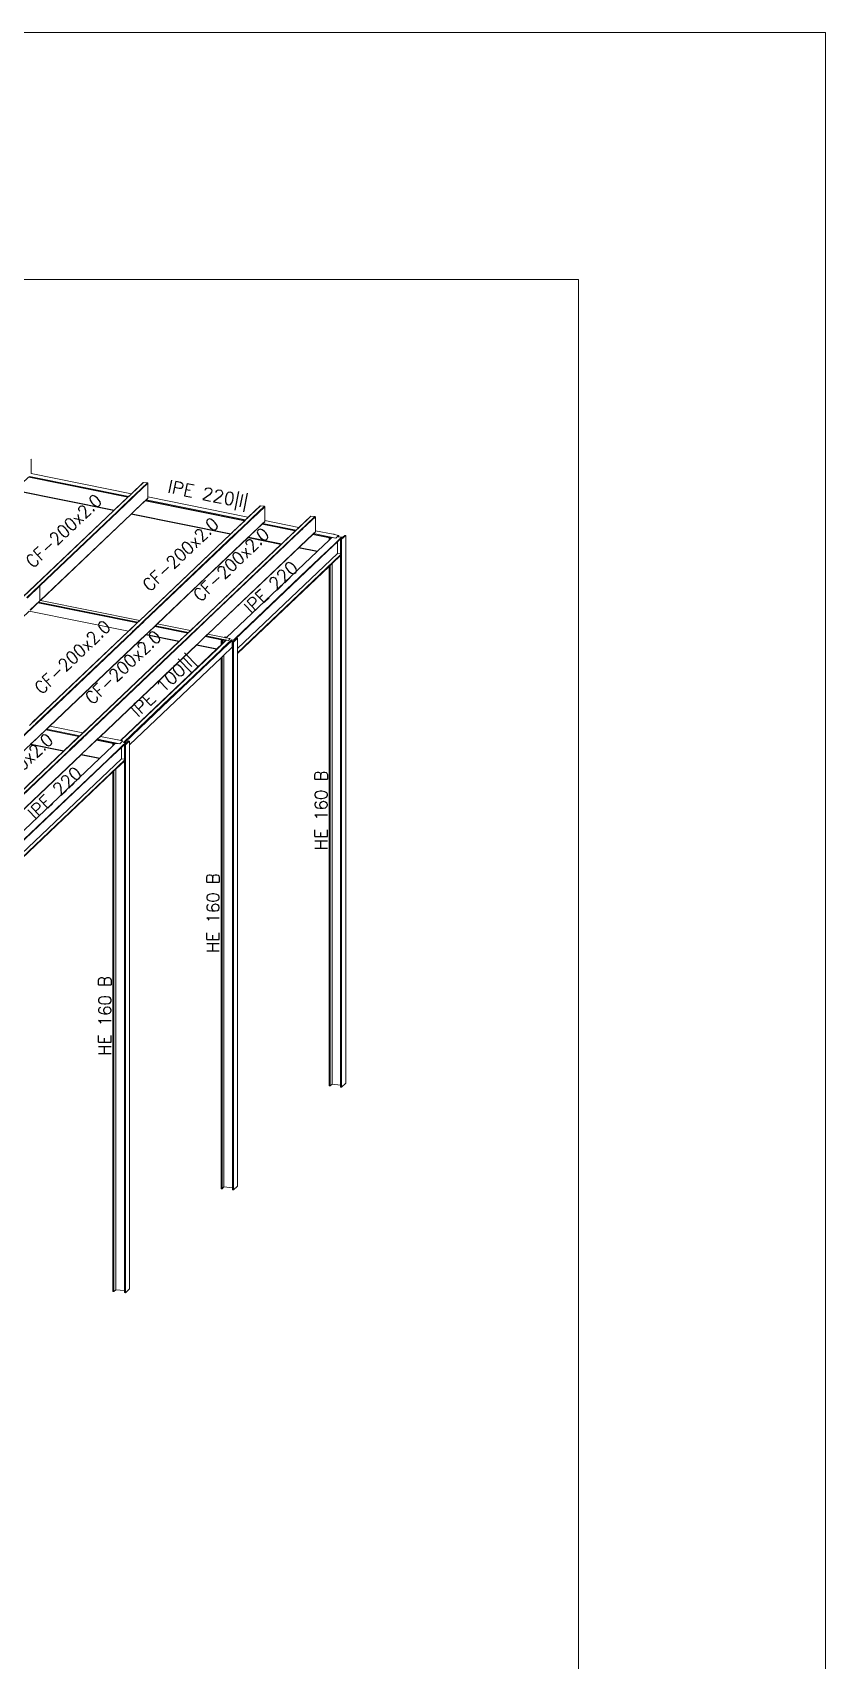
# Model space of a CAD drawing. Header units: millimetres. Extents: x 0 to 42, y 0 to 29.7.
# Drawn here: x 32.36 to 42, y 9.92 to 29.7 of the extents above; entities that cross this region are included whole.
import ezdxf
from ezdxf.enums import TextEntityAlignment as Align

# ---------------------------------------------------------------- set-up
doc = ezdxf.new("R2010")
doc.units = ezdxf.units.MM
for name, color, linetype, lineweight in [('BARRAS_DE_ACERO', 7, 'Continuous', 9), ('RECUAD_LIMITES', 2, 'Continuous', 0), ('RECUAD_MARCO', 1, 'Continuous', 20), ('REFERENCIA_DE_LAS_BARRAS', 2, 'Continuous', 9)]:
    doc.layers.add(name, color=color, linetype=linetype, lineweight=lineweight)
doc.styles.add('CYPETXT', font='romans__.ttf', dxfattribs={"height": 0.2})

msp = doc.modelspace()

# ---------------------------------------------------------------- linework, layer by layer
at = {"layer": 'BARRAS_DE_ACERO'}
for p, q in [((33.52204, 24.05378), (32.31771, 24.29635)), ((33.42256, 23.90421), (33.76336, 24.22833)), ((33.71158, 24.23353), (33.56719, 24.09621)), ((33.71322, 24.23369), (33.56841, 24.09596)), ((33.60474, 24.07273), (33.76568, 24.22578)), ((33.76173, 24.22882), (33.61266, 24.08705)), ((33.7102, 24.23274), (33.71158, 24.23353)), ((33.71158, 24.23353), (33.71322, 24.23369)), ((33.76475, 24.22726), (33.76568, 24.22578)), ((33.76601, 24.22411), (33.76601, 24.05615)), ((32.14356, 24.13349), (33.35028, 23.89043)), ((33.35073, 23.89034), (33.56719, 24.09621)), ((33.52204, 24.05378), (33.37583, 23.91472)), ((33.56795, 24.04453), (33.42083, 23.9046)), ((33.57268, 24.04458), (33.42785, 23.90686)), ((33.44372, 23.91959), (33.57386, 24.04335)), ((33.52204, 24.05378), (33.52513, 24.05672)), ((33.52371, 24.05344), (33.56841, 24.09596)), ((33.61266, 24.08705), (33.56795, 24.04453)), ((33.58253, 24.05395), (33.57268, 24.04458)), ((33.60474, 24.07273), (33.57386, 24.04335)), ((33.57867, 24.04593), (33.57558, 24.043)), ((33.57867, 24.04593), (33.62027, 24.08551)), ((33.60453, 23.88719), (33.73467, 24.01095)), ((33.6111, 23.89512), (33.76601, 24.04246)), ((33.61135, 23.89407), (33.76568, 24.04085)), ((33.73776, 24.01389), (33.73467, 24.01095)), ((34.94139, 23.7679), (33.73467, 24.01095)), ((34.95211, 23.77808), (33.74538, 24.02114)), ((33.76568, 24.04085), (33.76475, 24.03956)), ((33.76601, 24.04246), (33.76568, 24.04085)), ((33.76601, 24.05615), (34.98017, 23.81159)), ((33.76601, 24.05092), (33.76601, 24.05615)), ((33.76601, 24.05092), (33.76601, 24.04246)), ((34.95328, 23.77727), (35.13258, 23.9478)), ((35.13095, 23.94764), (34.98202, 23.80599)), ((35.12956, 23.94686), (34.98609, 23.8104)), ((35.18504, 23.9399), (35.03791, 23.79998)), ((35.03964, 23.79963), (35.18537, 23.93823)), ((35.12956, 23.94686), (35.13095, 23.94764)), ((35.13095, 23.94764), (35.13258, 23.9478)), ((35.18411, 23.94138), (35.18273, 23.94244)), ((35.18504, 23.9399), (35.18537, 23.93823)), ((32.39687, 22.98369), (33.35028, 23.89043)), ((32.39826, 22.98448), (33.35073, 23.89034)), ((32.4484, 22.97977), (33.3962, 23.88118)), ((32.45004, 22.97928), (33.39797, 23.88082)), ((32.45268, 22.97506), (33.40382, 23.87964)), ((32.45336, 22.79276), (33.56255, 23.84766)), ((33.56143, 23.84789), (32.45884, 22.79927)), ((33.5629, 23.84759), (32.46033, 22.79897)), ((33.35481, 23.89474), (33.35028, 23.89043)), ((33.35481, 23.89474), (33.37583, 23.91472)), ((33.41991, 23.90373), (33.3962, 23.88118)), ((33.39797, 23.88082), (33.4025, 23.88513)), ((33.40004, 23.8804), (33.4141, 23.89377)), ((33.44372, 23.91959), (33.40209, 23.87999)), ((33.4025, 23.88513), (33.42168, 23.90337)), ((33.4141, 23.89377), (33.42288, 23.90212)), ((33.42083, 23.9046), (33.41991, 23.90373)), ((33.42169, 23.90338), (33.42168, 23.90337)), ((33.42169, 23.90338), (33.42256, 23.90421)), ((33.42288, 23.90212), (33.42375, 23.90296)), ((33.42375, 23.90296), (33.42785, 23.90686)), ((33.56143, 23.84789), (33.56597, 23.8522)), ((33.56255, 23.84766), (33.56708, 23.85197)), ((33.56743, 23.8519), (33.5629, 23.84759)), ((33.56907, 23.85515), (33.56597, 23.8522)), ((33.56709, 23.85197), (33.56708, 23.85197)), ((33.56743, 23.8519), (33.57053, 23.85485)), ((33.56907, 23.85515), (33.58515, 23.87045)), ((33.60453, 23.88719), (33.57053, 23.85485)), ((33.60307, 23.88749), (33.58515, 23.87045)), ((33.60419, 23.88726), (33.58627, 23.87022)), ((33.6111, 23.89512), (33.60307, 23.88749)), ((33.60419, 23.88726), (33.61135, 23.89407)), ((34.93663, 23.76282), (34.7938, 23.62699)), ((34.84111, 23.6196), (34.98734, 23.75865)), ((34.84364, 23.61324), (34.99494, 23.75712)), ((34.84529, 23.62151), (34.99208, 23.76111)), ((34.99426, 23.76082), (34.84725, 23.621)), ((34.99632, 23.76042), (34.84919, 23.62048)), ((34.93798, 23.76271), (34.90616, 23.73245)), ((34.93663, 23.76282), (34.94187, 23.7678)), ((34.93798, 23.76271), (34.94308, 23.76756)), ((34.94449, 23.77084), (34.94139, 23.7679)), ((34.94187, 23.7678), (34.95242, 23.77784)), ((34.94308, 23.76756), (34.95328, 23.77727)), ((34.97847, 23.80315), (34.95212, 23.77809)), ((34.95242, 23.77784), (34.95258, 23.778)), ((34.95258, 23.778), (34.95259, 23.778)), ((34.95259, 23.778), (34.95307, 23.77846)), ((34.95307, 23.77846), (34.96814, 23.79279)), ((34.97895, 23.80307), (34.96814, 23.79279)), ((34.97848, 23.80315), (34.97847, 23.80315)), ((34.97848, 23.80315), (34.98609, 23.8104)), ((34.98202, 23.80599), (34.97895, 23.80307)), ((34.98017, 23.81159), (34.98609, 23.8104)), ((34.98734, 23.75865), (34.99043, 23.76159)), ((34.99043, 23.76159), (34.99065, 23.7618)), ((34.99065, 23.7618), (34.99115, 23.76228)), ((35.02441, 23.79391), (34.99115, 23.76228)), ((34.99212, 23.76115), (34.99208, 23.76111)), ((34.99212, 23.76115), (34.99221, 23.76123)), ((34.99222, 23.76124), (34.99221, 23.76123)), ((34.99983, 23.76848), (34.99222, 23.76124)), ((34.99427, 23.76083), (34.99426, 23.76082)), ((34.99494, 23.75712), (34.99804, 23.76007)), ((35.00393, 23.76766), (34.99632, 23.76042)), ((34.99983, 23.76848), (35.0262, 23.79355)), ((35.00393, 23.76766), (35.02931, 23.79179)), ((35.02749, 23.79684), (35.02441, 23.79391)), ((35.02928, 23.79648), (35.0262, 23.79355)), ((35.02749, 23.79684), (35.03203, 23.80116)), ((35.02825, 23.79314), (35.03133, 23.79607)), ((35.03382, 23.8008), (35.02928, 23.79648)), ((35.02931, 23.79179), (35.03029, 23.79273)), ((35.03337, 23.79566), (35.03029, 23.79273)), ((35.03587, 23.80039), (35.03133, 23.79607)), ((35.0351, 23.79531), (35.03202, 23.79238)), ((35.03791, 23.79998), (35.03337, 23.79566)), ((35.0351, 23.79531), (35.03964, 23.79963)), ((35.18537, 23.75657), (35.15616, 23.72879)), ((35.1568, 23.72811), (35.18504, 23.75497)), ((35.18411, 23.75367), (35.16475, 23.73526)), ((35.18411, 23.75367), (35.18504, 23.75497)), ((35.18537, 23.75657), (35.18504, 23.75497)), ((35.18537, 23.77028), (35.18537, 23.76504)), ((35.18537, 23.76504), (35.18537, 23.76149)), ((35.18537, 23.76149), (35.18537, 23.75657)), ((35.56785, 23.65391), (35.74636, 23.82369)), ((35.748, 23.82385), (35.59557, 23.67888)), ((35.60151, 23.68646), (35.74497, 23.8229)), ((35.60584, 23.63764), (35.7965, 23.81898)), ((35.79814, 23.81849), (35.60761, 23.63728)), ((35.80046, 23.81594), (35.6488, 23.67171)), ((35.65052, 23.67136), (35.80078, 23.81427)), ((35.79953, 23.81742), (35.65216, 23.67725)), ((35.74497, 23.8229), (35.74636, 23.82369)), ((35.74636, 23.82369), (35.748, 23.82385)), ((35.748, 23.82385), (35.7965, 23.81898)), ((35.7965, 23.81898), (35.79814, 23.81849)), ((35.79814, 23.81849), (35.79953, 23.81742)), ((35.80046, 23.81594), (35.79953, 23.81742)), ((35.80046, 23.81594), (35.80078, 23.81427)), ((35.80078, 23.81427), (35.80078, 23.64633)), ((33.66748, 22.55582), (34.77462, 23.60877)), ((34.82497, 23.60219), (33.71474, 22.54631)), ((34.82314, 23.59373), (33.72058, 22.54514)), ((33.81926, 22.69876), (34.77585, 23.60852)), ((34.82616, 23.60094), (33.86948, 22.69108)), ((34.82058, 23.59328), (33.87014, 22.68935)), ((34.98191, 23.56179), (33.87668, 22.51067)), ((34.98229, 23.56172), (33.87971, 22.51309)), ((35.77106, 23.60435), (34.49364, 22.38944)), ((34.77417, 23.60886), (34.77725, 23.61179)), ((34.77462, 23.60877), (34.77687, 23.6109)), ((34.77585, 23.60852), (34.77823, 23.61079)), ((34.77753, 23.61152), (34.77773, 23.61172)), ((34.77795, 23.61193), (34.77773, 23.61172)), ((34.77795, 23.61193), (34.7938, 23.62699)), ((34.77823, 23.61079), (34.77896, 23.61147)), ((34.79452, 23.62628), (34.77896, 23.61147)), ((34.90616, 23.73245), (34.79503, 23.62677)), ((34.84258, 23.61418), (34.82058, 23.59328)), ((34.84356, 23.61316), (34.82314, 23.59373)), ((34.83928, 23.61784), (34.8232, 23.60256)), ((34.82499, 23.6022), (34.8336, 23.6104)), ((34.82616, 23.60094), (34.83589, 23.61019)), ((34.8336, 23.6104), (34.84064, 23.6171)), ((34.83589, 23.61019), (34.84224, 23.61623)), ((34.83928, 23.61784), (34.8393, 23.61786)), ((34.8393, 23.61786), (34.84111, 23.6196)), ((34.84106, 23.61748), (34.84064, 23.6171)), ((34.84291, 23.61924), (34.84106, 23.61748)), ((34.84224, 23.61623), (34.84496, 23.61882)), ((34.84258, 23.61418), (34.84261, 23.61421)), ((34.84262, 23.61422), (34.84261, 23.61421)), ((34.84262, 23.61422), (34.84517, 23.61666)), ((34.84291, 23.61924), (34.84368, 23.61997)), ((34.84356, 23.61316), (34.84358, 23.61318)), ((34.84364, 23.61324), (34.84358, 23.61318)), ((34.84378, 23.62007), (34.84368, 23.61997)), ((34.84529, 23.62151), (34.84378, 23.62007)), ((34.84497, 23.61883), (34.84496, 23.61882)), ((34.84497, 23.61883), (34.84523, 23.61908)), ((34.84517, 23.61666), (34.84919, 23.62048)), ((34.84724, 23.621), (34.84523, 23.61908)), ((34.84725, 23.621), (34.84724, 23.621)), ((34.98229, 23.56172), (34.9824, 23.56183)), ((34.98821, 23.56052), (34.98229, 23.56172)), ((34.9824, 23.56183), (34.98419, 23.56353)), ((35.00565, 23.58434), (34.98241, 23.56224)), ((34.98682, 23.56603), (34.98419, 23.56353)), ((34.98682, 23.56603), (35.00585, 23.58413)), ((35.38505, 23.48059), (34.98821, 23.56052)), ((35.15256, 23.72537), (35.00451, 23.58457)), ((35.15369, 23.72514), (35.00565, 23.58434)), ((35.15403, 23.72507), (35.00585, 23.58413)), ((35.15256, 23.72537), (35.15616, 23.72879)), ((35.15369, 23.72514), (35.1568, 23.72811)), ((35.5568, 23.64394), (35.15403, 23.72507)), ((35.16475, 23.73526), (35.56753, 23.65414)), ((35.56752, 23.65413), (35.16475, 23.73526)), ((35.5568, 23.64394), (35.39268, 23.48785)), ((35.39311, 23.48774), (35.55726, 23.64386)), ((35.39425, 23.4874), (35.56549, 23.65026)), ((35.47751, 23.51354), (35.60376, 23.63362)), ((35.47988, 23.51104), (35.60863, 23.63351)), ((35.48023, 23.50941), (35.61035, 23.63316)), ((35.5568, 23.64394), (35.55681, 23.64395)), ((35.55726, 23.64386), (35.56437, 23.65061)), ((35.5599, 23.64689), (35.56752, 23.65413)), ((35.56437, 23.65061), (35.56697, 23.65308)), ((35.56549, 23.65026), (35.56801, 23.65267)), ((35.56697, 23.65308), (35.56778, 23.65385)), ((35.56752, 23.65413), (35.56753, 23.65414)), ((35.60151, 23.68646), (35.56753, 23.65414)), ((35.56778, 23.65385), (35.56785, 23.65391)), ((35.59557, 23.67888), (35.56801, 23.65267)), ((35.59766, 23.62986), (35.60583, 23.63763)), ((35.60761, 23.63728), (35.60376, 23.63362)), ((35.60584, 23.63764), (35.60583, 23.63763)), ((35.60969, 23.63686), (35.6066, 23.63393)), ((35.60969, 23.63686), (35.65216, 23.67725)), ((35.61036, 23.63317), (35.61035, 23.63316)), ((35.61344, 23.6361), (35.61036, 23.63317)), ((35.6488, 23.67171), (35.61172, 23.63645)), ((35.64744, 23.66843), (35.61344, 23.6361)), ((35.6214, 23.46071), (35.77219, 23.60412)), ((35.76944, 23.60111), (35.62141, 23.46033)), ((35.65052, 23.67136), (35.64744, 23.66843)), ((35.76944, 23.60111), (35.77253, 23.60405)), ((35.76944, 23.60111), (35.97176, 23.56037)), ((35.77869, 23.61161), (35.77106, 23.60435)), ((35.77396, 23.60581), (35.77219, 23.60412)), ((35.77253, 23.60405), (35.77441, 23.60584)), ((35.80581, 23.59735), (35.77253, 23.60405)), ((35.77805, 23.6097), (35.77396, 23.60581)), ((35.77441, 23.60584), (35.78016, 23.61131)), ((35.77805, 23.6097), (35.77982, 23.61138)), ((35.77869, 23.61161), (35.80078, 23.63262)), ((35.79459, 23.62543), (35.77982, 23.61138)), ((35.78016, 23.61131), (35.79953, 23.62972)), ((35.80046, 23.63101), (35.79953, 23.62972)), ((35.80078, 23.64633), (36.01646, 23.60289)), ((35.80078, 23.64633), (35.80078, 23.6411)), ((35.80078, 23.6411), (35.80078, 23.63754)), ((35.80078, 23.63262), (35.80078, 23.63754)), ((35.80581, 23.59735), (35.97485, 23.56331)), ((35.97484, 23.5633), (35.80581, 23.59735)), ((35.96808, 23.55687), (35.96808, 23.53188)), ((35.96808, 23.53188), (35.98044, 23.54364)), ((35.97581, 23.56422), (35.98817, 23.56298)), ((35.98044, 23.55563), (35.98304, 23.5581)), ((35.98304, 23.5581), (35.98817, 23.56298)), ((35.98816, 23.56062), (35.98508, 23.55769)), ((35.98816, 23.56062), (35.99653, 23.55894)), ((35.98817, 23.56298), (35.98817, 23.56063)), ((35.98817, 23.56063), (35.99653, 23.55894)), ((36.01752, 23.6039), (36.02988, 23.60266)), ((36.02988, 23.60019), (36.08588, 23.58891)), ((36.05189, 23.55658), (36.07012, 23.57392)), ((36.08588, 23.58891), (36.07012, 23.57392)), ((36.07752, 23.57318), (36.0842, 23.57251)), ((36.11995, 23.56631), (36.07966, 23.528)), ((36.08177, 23.52126), (36.11995, 23.55757)), ((36.085, 23.58029), (36.0842, 23.57251)), ((36.08697, 23.57223), (36.0842, 23.57251)), ((36.08809, 23.58323), (36.085, 23.58029)), ((36.08536, 23.58378), (36.08588, 23.58891)), ((36.08697, 23.57223), (36.08809, 23.58323)), ((36.08697, 23.57223), (36.13384, 23.56752)), ((36.10788, 23.54284), (36.12025, 23.5416)), ((36.11995, 23.56631), (36.11995, 23.55757)), ((36.12119, 23.56619), (36.11995, 23.56631)), ((36.13137, 23.56517), (36.12119, 23.56619)), ((36.16969, 23.58862), (36.16969, 16.93122)), ((34.4297, 22.57147), (35.39004, 23.48482)), ((35.39127, 23.48457), (34.4304, 22.57074)), ((35.38505, 23.48059), (34.43165, 22.57386)), ((35.47751, 23.51354), (34.48239, 22.56713)), ((35.47634, 23.51005), (34.48449, 22.56674)), ((34.48607, 22.56588), (35.47578, 23.50715)), ((34.49229, 22.38686), (35.62107, 23.46039)), ((35.59769, 23.43776), (34.49511, 22.38915)), ((34.81743, 22.31879), (35.95028, 23.39619)), ((34.85637, 22.1641), (36.10788, 23.35435)), ((35.39268, 23.48785), (35.38959, 23.48491)), ((35.39004, 23.48482), (35.39137, 23.48608)), ((35.39127, 23.48457), (35.39425, 23.4874)), ((35.47578, 23.50715), (35.47988, 23.51104)), ((35.59769, 23.43776), (35.60223, 23.44208)), ((35.82168, 23.39265), (35.59769, 23.43776)), ((35.60533, 23.44503), (35.62141, 23.46033)), ((35.62122, 23.46053), (35.62107, 23.46039)), ((35.62122, 23.46053), (35.6214, 23.46071)), ((35.70652, 23.17312), (35.92167, 23.37775)), ((35.96808, 23.53188), (35.82622, 23.39697)), ((35.92167, 23.37775), (35.94267, 23.39772)), ((36.06175, 23.51098), (35.94267, 23.39772)), ((36.00393, 23.24674), (36.10788, 23.3456)), ((36.06175, 23.51098), (36.07577, 23.5243)), ((36.07045, 23.43773), (36.07045, 23.51003)), ((36.07045, 23.43773), (36.07045, 23.3708)), ((36.10788, 23.36705), (36.07045, 23.3708)), ((36.07577, 23.5243), (36.07966, 23.528)), ((36.07667, 23.51641), (36.07867, 23.51831)), ((36.07867, 23.51831), (36.07868, 23.51832)), ((36.07868, 23.51832), (36.08177, 23.52126)), ((36.10788, 23.35435), (36.10788, 23.36705)), ((36.10788, 23.35435), (36.10788, 23.3456)), ((36.10788, 23.3456), (36.10788, 16.91014)), ((35.70652, 23.17312), (34.82509, 22.33483)), ((35.96808, 23.21264), (35.98044, 23.2244)), ((35.98044, 23.2244), (36.00393, 23.24674)), ((35.98044, 23.2244), (35.98044, 16.89824)), ((36.00393, 23.24674), (36.00393, 16.92057)), ((32.24794, 22.84174), (32.3962, 22.98275)), ((32.24846, 22.84164), (32.39582, 22.98179)), ((32.24981, 22.84137), (32.39783, 22.98214)), ((32.29319, 22.83263), (32.44795, 22.97982)), ((32.29517, 22.83223), (32.44977, 22.97927)), ((32.29746, 22.83177), (32.45131, 22.97809)), ((32.29975, 22.83131), (32.45234, 22.97644)), ((32.30165, 22.83093), (32.4527, 22.97459)), ((32.39582, 22.98179), (32.39858, 22.98441)), ((32.39826, 22.98448), (32.39687, 22.98369)), ((32.39703, 22.98354), (32.39858, 22.98441)), ((32.4004, 22.98459), (32.39783, 22.98214)), ((32.3999, 22.98464), (32.39826, 22.98448)), ((32.39858, 22.98441), (32.4004, 22.98459)), ((32.44795, 22.97982), (32.44977, 22.97927)), ((32.44795, 22.97982), (32.4484, 22.97977)), ((32.45004, 22.97928), (32.4484, 22.97977)), ((32.44977, 22.97927), (32.45131, 22.97809)), ((32.45143, 22.97822), (32.45004, 22.97928)), ((32.45131, 22.97809), (32.45234, 22.97644)), ((32.45234, 22.97644), (32.45268, 22.97472)), ((32.45268, 22.97472), (32.4527, 22.97459)), ((32.4527, 22.97459), (32.4527, 22.79749)), ((32.42833, 22.76927), (32.33506, 22.68056)), ((32.45152, 22.79277), (32.33701, 22.68386)), ((32.42873, 22.76919), (32.33771, 22.68263)), ((32.42851, 22.76944), (32.42833, 22.76927)), ((32.42851, 22.76944), (32.43143, 22.77222)), ((32.42873, 22.76919), (33.63568, 22.52609)), ((33.63569, 22.5261), (32.42874, 22.7692)), ((32.43143, 22.77222), (32.45043, 22.79029)), ((32.43183, 22.77214), (33.63878, 22.52904)), ((32.45044, 22.78984), (32.43757, 22.7776)), ((33.64452, 22.5345), (32.43757, 22.7776)), ((32.45093, 22.79076), (32.45043, 22.79029)), ((32.45044, 22.78984), (32.45074, 22.79012)), ((32.45131, 22.79066), (32.45074, 22.79012)), ((32.45074, 22.79012), (32.45143, 22.79051)), ((32.45093, 22.79076), (32.45234, 22.7921)), ((32.45234, 22.7921), (32.45131, 22.79066)), ((32.45143, 22.79051), (32.45427, 22.79321)), ((32.45143, 22.79051), (32.45236, 22.79181)), ((32.45152, 22.79277), (32.4527, 22.79389)), ((32.45234, 22.7921), (32.45268, 22.79378)), ((32.45322, 22.79263), (32.45236, 22.79181)), ((32.45236, 22.79181), (32.45243, 22.79215)), ((32.45243, 22.79215), (32.45268, 22.79341)), ((32.4527, 22.79389), (32.45268, 22.79378)), ((32.4527, 22.79394), (32.4527, 22.79749)), ((32.4527, 22.79394), (32.4527, 22.79389)), ((32.45314, 22.79385), (32.45884, 22.79927)), ((32.45322, 22.79263), (32.45336, 22.79276)), ((32.45427, 22.79321), (32.46033, 22.79897)), ((32.46033, 22.79897), (33.66704, 22.55591)), ((33.53103, 22.42656), (32.32408, 22.66966)), ((33.66748, 22.55582), (33.63665, 22.5265)), ((33.64452, 22.5345), (33.66704, 22.55591)), ((33.6625, 22.54968), (33.66713, 22.55408)), ((33.66722, 22.55608), (33.66704, 22.55591)), ((33.81926, 22.69876), (33.66713, 22.55408)), ((33.66723, 22.55609), (33.66722, 22.55608)), ((33.66723, 22.55609), (33.81624, 22.69781)), ((33.86948, 22.69108), (33.71683, 22.54589)), ((33.87014, 22.68935), (33.71888, 22.54548)), ((34.27792, 22.42573), (34.4304, 22.57074)), ((34.28247, 22.43197), (34.43165, 22.57386)), ((34.4297, 22.57147), (34.28293, 22.43188)), ((34.48239, 22.56713), (34.33017, 22.42236)), ((34.48449, 22.56674), (34.33224, 22.42194)), ((34.48607, 22.56588), (34.3343, 22.42153)), ((34.48812, 22.56585), (34.33601, 22.42119)), ((32.35642, 21.30892), (33.52883, 22.42396)), ((32.40192, 21.29976), (33.57434, 22.41481)), ((33.57535, 22.41374), (32.40367, 21.29941)), ((33.58233, 22.41799), (32.41078, 21.30378)), ((33.58122, 22.41261), (32.41454, 21.30302)), ((33.53006, 22.42371), (32.50166, 21.44565)), ((33.58095, 22.4143), (32.55682, 21.44031)), ((33.74219, 22.38403), (32.57216, 21.27128)), ((32.57365, 21.27098), (33.74104, 22.38122)), ((33.52839, 22.42405), (33.53103, 22.42656)), ((33.52883, 22.42396), (33.63613, 22.526)), ((33.53103, 22.42656), (33.53411, 22.42949)), ((33.63568, 22.52609), (33.53411, 22.42949)), ((33.55834, 22.45061), (33.63735, 22.52577)), ((33.58005, 22.42023), (33.57434, 22.41481)), ((33.57535, 22.41374), (33.57872, 22.41695)), ((33.57872, 22.41695), (33.58308, 22.42109)), ((33.58005, 22.42023), (33.58843, 22.42821)), ((33.58476, 22.41793), (33.58095, 22.4143)), ((33.58123, 22.41261), (33.58122, 22.41261)), ((33.58456, 22.41578), (33.58123, 22.41261)), ((33.58233, 22.41799), (33.58388, 22.41946)), ((33.59235, 22.42991), (33.58308, 22.42109)), ((33.58456, 22.41578), (33.58692, 22.41802)), ((33.58476, 22.41793), (33.58594, 22.41905)), ((33.58501, 22.42053), (33.58691, 22.42234)), ((33.58692, 22.41998), (33.58594, 22.41905)), ((33.58691, 22.42234), (33.59311, 22.42824)), ((33.58692, 22.41998), (33.59561, 22.42825)), ((33.5906, 22.43027), (33.58843, 22.42821)), ((33.5906, 22.43027), (33.70728, 22.54124)), ((33.59236, 22.42992), (33.59235, 22.42991)), ((33.60436, 22.44134), (33.59236, 22.42992)), ((33.59311, 22.42824), (33.59443, 22.42949)), ((33.59444, 22.4295), (33.59443, 22.42949)), ((33.60645, 22.44092), (33.59444, 22.4295)), ((33.59561, 22.42825), (33.59649, 22.42909)), ((33.6085, 22.44051), (33.59649, 22.42909)), ((33.60436, 22.44134), (33.60442, 22.4414)), ((33.60442, 22.4414), (33.69221, 22.52489)), ((33.71114, 22.54048), (33.60645, 22.44092)), ((33.60852, 22.44053), (33.6085, 22.44051)), ((33.60852, 22.44053), (33.61982, 22.45128)), ((33.6102, 22.44017), (33.71488, 22.53972)), ((33.70663, 22.53383), (33.61982, 22.45128)), ((33.63569, 22.5261), (33.63568, 22.52609)), ((33.63878, 22.52904), (33.63569, 22.5261)), ((33.63613, 22.526), (33.63665, 22.5265)), ((33.63735, 22.52577), (33.6625, 22.54968)), ((33.63878, 22.52904), (33.64452, 22.5345)), ((33.70663, 22.53383), (33.71318, 22.54006)), ((33.71114, 22.54048), (33.71683, 22.54589)), ((33.71318, 22.54006), (33.71888, 22.54548)), ((33.71489, 22.53973), (33.71488, 22.53972)), ((33.71489, 22.53973), (33.71795, 22.54264)), ((33.71795, 22.54264), (33.72058, 22.54514)), ((34.14381, 22.3001), (33.74104, 22.38122)), ((33.74219, 22.38403), (33.74527, 22.38696)), ((33.76894, 22.4082), (33.74329, 22.38381)), ((33.84835, 22.48327), (33.74368, 22.38373)), ((33.76784, 22.40842), (33.74527, 22.38696)), ((33.8554, 22.4917), (33.76784, 22.40842)), ((33.76894, 22.4082), (33.85104, 22.48629)), ((33.85144, 22.48621), (33.84835, 22.48327)), ((34.25112, 22.40215), (33.84835, 22.48327)), ((33.85104, 22.48629), (33.86159, 22.49632)), ((33.85718, 22.49167), (33.85144, 22.48621)), ((34.2542, 22.40508), (33.85144, 22.48621)), ((33.8554, 22.4917), (33.85568, 22.49197)), ((33.85568, 22.49197), (33.86049, 22.49654)), ((33.87401, 22.50767), (33.85718, 22.49167)), ((33.86049, 22.49654), (33.87205, 22.50753)), ((33.87205, 22.50753), (33.87251, 22.50797)), ((33.87251, 22.50797), (33.87558, 22.51089)), ((33.87401, 22.50767), (33.87708, 22.51059)), ((33.87821, 22.51339), (33.87558, 22.51089)), ((33.87971, 22.51309), (33.87708, 22.51059)), ((33.87971, 22.51309), (34.28247, 22.43197)), ((34.17255, 22.3269), (34.25157, 22.40205)), ((34.17374, 22.32666), (34.25276, 22.40181)), ((34.19414, 22.293), (34.2988, 22.39253)), ((34.21802, 22.31774), (34.29703, 22.39289)), ((34.22186, 22.31696), (34.30088, 22.39211)), ((34.22562, 22.31621), (34.30464, 22.39136)), ((34.25111, 22.40214), (34.25112, 22.40215)), ((34.2542, 22.40508), (34.25112, 22.40215)), ((34.25157, 22.40205), (34.28293, 22.43188)), ((34.25276, 22.40181), (34.27792, 22.42573)), ((34.2542, 22.40508), (34.25994, 22.41054)), ((34.25983, 22.35071), (34.30293, 22.3917)), ((34.28247, 22.43197), (34.27984, 22.42947)), ((34.33017, 22.42236), (34.2988, 22.39253)), ((34.30088, 22.39211), (34.32655, 22.41652)), ((34.31176, 22.4001), (34.30293, 22.3917)), ((34.31347, 22.39976), (34.30464, 22.39136)), ((34.3343, 22.42153), (34.31176, 22.4001)), ((34.33338, 22.41869), (34.31347, 22.39976)), ((34.32655, 22.41652), (34.33224, 22.42194)), ((34.33601, 22.42119), (34.33338, 22.41869)), ((34.35909, 22.25979), (34.46374, 22.35932)), ((34.48794, 22.38402), (34.38325, 22.28446)), ((34.46338, 22.35939), (34.40446, 22.30336)), ((34.47222, 22.36778), (34.46338, 22.35939)), ((34.46683, 22.36226), (34.46374, 22.35932)), ((34.67589, 22.31659), (34.46374, 22.35932)), ((34.46683, 22.36226), (34.47257, 22.36772)), ((34.67898, 22.31953), (34.46683, 22.36226)), ((34.47704, 22.37236), (34.47222, 22.36778)), ((34.47257, 22.36772), (34.68615, 22.3247)), ((34.47704, 22.37236), (34.48906, 22.38379)), ((34.48794, 22.38402), (34.49101, 22.38694)), ((34.49214, 22.38671), (34.48906, 22.38379)), ((34.49364, 22.38944), (34.49101, 22.38694)), ((34.49229, 22.38686), (34.49214, 22.38671)), ((34.7042, 22.35485), (34.71656, 22.35361)), ((34.14809, 22.30227), (32.94102, 21.15426)), ((34.19238, 22.29335), (33.02235, 21.1806)), ((34.16028, 22.31524), (33.11637, 21.32242)), ((33.16998, 21.31895), (34.19414, 22.293)), ((33.17107, 21.31761), (34.19623, 22.29258)), ((34.19827, 22.29217), (33.17381, 21.31785)), ((33.17414, 21.31618), (34.19998, 22.29183)), ((33.18758, 21.14732), (34.35761, 22.26008)), ((33.1887, 21.14709), (34.35864, 22.25978)), ((34.60033, 22.20815), (33.43294, 21.0979)), ((33.43691, 21.0971), (34.61002, 22.21279)), ((34.66804, 22.19755), (33.93896, 21.50416)), ((34.16081, 22.31436), (34.14809, 22.30227)), ((34.16028, 22.31524), (34.16034, 22.31529)), ((34.16034, 22.31529), (34.162, 22.31687)), ((34.16081, 22.31436), (34.16319, 22.31663)), ((34.162, 22.31687), (34.16398, 22.31875)), ((34.17374, 22.32666), (34.16319, 22.31663)), ((34.16398, 22.31875), (34.17255, 22.3269)), ((34.19238, 22.29335), (34.19547, 22.29629)), ((34.19547, 22.29629), (34.21802, 22.31774)), ((34.19623, 22.29258), (34.22186, 22.31696)), ((34.19827, 22.29217), (34.22391, 22.31655)), ((34.22562, 22.31621), (34.19998, 22.29183)), ((34.25983, 22.35071), (34.22391, 22.31655)), ((34.24153, 21.80734), (34.65465, 22.20025)), ((34.35645, 22.25727), (34.35909, 22.25979)), ((34.37125, 22.27305), (34.35761, 22.26008)), ((34.35872, 22.25986), (34.35864, 22.25978)), ((34.35872, 22.25986), (34.40446, 22.30336)), ((34.37125, 22.27305), (34.38325, 22.28446)), ((34.61661, 22.22363), (34.60296, 22.21066)), ((34.62203, 22.22421), (34.61002, 22.21279)), ((34.61806, 22.22501), (34.61661, 22.22363)), ((34.65475, 22.2599), (34.61806, 22.22501)), ((34.65465, 22.20025), (34.66974, 22.2146)), ((34.66511, 22.31768), (34.65475, 22.30783)), ((34.66712, 22.27166), (34.66058, 22.26545)), ((34.67589, 22.31659), (34.66511, 22.31768)), ((34.66712, 22.27166), (34.66712, 22.30659)), ((34.67747, 22.2815), (34.66712, 22.27166)), ((34.66745, 22.2674), (34.70884, 22.30677)), ((34.66804, 22.19755), (34.68169, 22.21053)), ((34.78047, 22.3199), (34.66974, 22.2146)), ((34.67446, 22.21365), (34.6744, 22.21359)), ((34.67484, 22.21401), (34.67446, 22.21365)), ((34.67484, 22.21401), (34.67752, 22.21658)), ((34.67898, 22.31953), (34.67589, 22.31659)), ((34.67732, 22.3163), (34.67738, 22.31635)), ((34.68056, 22.31921), (34.67747, 22.31627)), ((34.67747, 22.2815), (34.67747, 22.31627)), ((34.7116, 22.3094), (34.67747, 22.31627)), ((34.70553, 22.30819), (34.67747, 22.2815)), ((34.67753, 22.21658), (34.67752, 22.21658)), ((34.67753, 22.21658), (34.68431, 22.22304)), ((34.68056, 22.31938), (34.68055, 22.31937)), ((34.68056, 22.31938), (34.68056, 22.31921)), ((34.68056, 22.31921), (34.71469, 22.31234)), ((34.72523, 22.25194), (34.68169, 22.21053)), ((34.68499, 22.22368), (34.68431, 22.22304)), ((34.68499, 22.22368), (34.75257, 22.28795)), ((34.68615, 22.3247), (34.6906, 22.3238)), ((34.74428, 22.31298), (34.6906, 22.3238)), ((34.70988, 22.30776), (34.70553, 22.30819)), ((34.70884, 22.30677), (34.70988, 22.30776)), ((34.7116, 22.3094), (34.70988, 22.30776)), ((34.71469, 22.31234), (34.7116, 22.3094)), ((34.71469, 22.31234), (34.71812, 22.3156)), ((34.74428, 22.31298), (34.71812, 22.3156)), ((34.72523, 22.25194), (34.78805, 22.31169)), ((34.76621, 22.30092), (34.75257, 22.28795)), ((34.76622, 22.30093), (34.76621, 22.30092)), ((34.76622, 22.30093), (34.77853, 22.31264)), ((34.78048, 22.31449), (34.77853, 22.31264)), ((34.78048, 22.31449), (34.78999, 22.31353)), ((34.78805, 22.31169), (34.78999, 22.31353)), ((34.78999, 22.22927), (34.78999, 22.31353)), ((34.79456, 15.66109), (34.79456, 22.29379)), ((34.82962, 22.31414), (34.80692, 22.29255)), ((34.80692, 15.63516), (34.80692, 22.29255)), ((34.82052, 22.31848), (34.81743, 22.31879)), ((34.82052, 22.31848), (34.844, 22.34082)), ((34.82962, 22.31414), (34.85637, 22.33958)), ((34.85637, 22.33958), (34.844, 22.34082)), ((34.85637, 22.21615), (34.85637, 22.1641)), ((34.85637, 22.1641), (34.85637, 22.15535)), ((34.66712, 22.11241), (34.65475, 22.10065)), ((34.85637, 22.15535), (34.85637, 15.68218)), ((34.24153, 21.80734), (34.03833, 21.61408)), ((34.16533, 21.72945), (33.47478, 21.07269)), ((32.50166, 21.44565), (32.32506, 21.27769)), ((32.55682, 21.44031), (32.41282, 21.30337)), ((33.48429, 21.07174), (33.93896, 21.50416)), ((31.10355, 20.05619), (32.37746, 21.26777)), ((31.24415, 20.19425), (32.37286, 21.2677)), ((32.17586, 21.08476), (32.36908, 21.26852)), ((32.17668, 21.07878), (32.37486, 21.26726)), ((32.37082, 21.26815), (32.17762, 21.08441)), ((32.52534, 21.22504), (32.34255, 21.05119)), ((32.52514, 21.22525), (32.36745, 21.07528)), ((32.36908, 21.26852), (32.36988, 21.26929)), ((32.39883, 21.29682), (32.36988, 21.26929)), ((32.37164, 21.26894), (32.37082, 21.26815)), ((32.37221, 21.26948), (32.37164, 21.26894)), ((32.37221, 21.26948), (32.37229, 21.26955)), ((32.37229, 21.26955), (32.37246, 21.26971)), ((32.37246, 21.26971), (32.40367, 21.29941)), ((32.37369, 21.26849), (32.37286, 21.2677)), ((32.37372, 21.26852), (32.37369, 21.26849)), ((32.37372, 21.26852), (32.37454, 21.26931)), ((32.37454, 21.26931), (32.3761, 21.2708)), ((32.37547, 21.26784), (32.37486, 21.26726)), ((32.37547, 21.26784), (32.37572, 21.26808)), ((32.37572, 21.26808), (32.37575, 21.26811)), ((32.38344, 21.27542), (32.37575, 21.26811)), ((32.41078, 21.30378), (32.3761, 21.2708)), ((32.37746, 21.26777), (32.38342, 21.27343)), ((32.38342, 21.27343), (32.40641, 21.29529)), ((32.40469, 21.29564), (32.38344, 21.27542)), ((32.40192, 21.29976), (32.39883, 21.29682)), ((32.40469, 21.29564), (32.40778, 21.29858)), ((32.41282, 21.30337), (32.40778, 21.29858)), ((32.53571, 21.23661), (32.41542, 21.1222)), ((32.52843, 21.22798), (32.52535, 21.22505)), ((32.53655, 21.2357), (32.52843, 21.22798)), ((32.52843, 21.22798), (32.93122, 21.14685)), ((32.56712, 21.26649), (32.53571, 21.23661)), ((32.5511, 21.24995), (32.53622, 21.23579)), ((32.53657, 21.23572), (32.53655, 21.2357)), ((32.53655, 21.2357), (32.93934, 21.15457)), ((32.53657, 21.23572), (32.56536, 21.2631)), ((32.93936, 21.15459), (32.53657, 21.23572)), ((32.56536, 21.2631), (32.56551, 21.26324)), ((32.56712, 21.26649), (32.57216, 21.27128)), ((32.57365, 21.27098), (32.5686, 21.26618)), ((32.57365, 21.27098), (32.97643, 21.18985)), ((32.93936, 21.15459), (32.97643, 21.18985)), ((32.94768, 21.16198), (33.11637, 21.32242)), ((32.97643, 21.18985), (33.11833, 21.32481)), ((32.97894, 21.13724), (33.01601, 21.1725)), ((33.17107, 21.31761), (32.98098, 21.13683)), ((33.02008, 21.17166), (32.98302, 21.13642)), ((33.02184, 21.17134), (32.98475, 21.13607)), ((33.01601, 21.1725), (33.16998, 21.31895)), ((33.02235, 21.1806), (33.01731, 21.17581)), ((33.02008, 21.17166), (33.0201, 21.17168)), ((33.0232, 21.17463), (33.0201, 21.17168)), ((33.02184, 21.17134), (33.02493, 21.17428)), ((33.02824, 21.17942), (33.0232, 21.17463)), ((33.17324, 21.31532), (33.02493, 21.17428)), ((33.17224, 21.31637), (33.02824, 21.17942)), ((33.17225, 21.31637), (33.17224, 21.31637)), ((33.17225, 21.31637), (33.1738, 21.31785)), ((33.17324, 21.31532), (33.17414, 21.31618)), ((33.17381, 21.31785), (33.1738, 21.31785)), ((32.36745, 21.07528), (31.26142, 20.02338)), ((31.47664, 19.7085), (32.8126, 20.97906)), ((32.92858, 21.14382), (31.8046, 20.07485)), ((31.80608, 20.07488), (32.74698, 20.96973)), ((31.85654, 20.07185), (32.81242, 20.98094)), ((32.74028, 20.96526), (32.33749, 21.04638)), ((32.41542, 21.1222), (32.34107, 21.05149)), ((32.78704, 21.00782), (32.92979, 21.14358)), ((32.82645, 20.98986), (32.7951, 20.96004)), ((32.79713, 20.95963), (32.81972, 20.98111)), ((32.82146, 20.98076), (32.79887, 20.95928)), ((32.81384, 20.98229), (32.81242, 20.98094)), ((32.83321, 20.99865), (32.8126, 20.97906)), ((32.81384, 20.98229), (32.83142, 20.99901)), ((32.97993, 21.13348), (32.81972, 20.98111)), ((32.98166, 21.13313), (32.82146, 20.98076)), ((32.82645, 20.98986), (32.83526, 20.99824)), ((32.83321, 20.99865), (32.97585, 21.1343)), ((32.83526, 20.99824), (32.97789, 21.13389)), ((32.93122, 21.14685), (32.92813, 21.14391)), ((32.92934, 21.14454), (32.92858, 21.14382)), ((32.92934, 21.14454), (32.93167, 21.14676)), ((32.92979, 21.14358), (32.941, 21.15424)), ((32.93122, 21.14685), (32.93934, 21.15457)), ((32.9338, 21.14878), (32.93167, 21.14676)), ((32.9338, 21.14878), (32.93389, 21.14887)), ((32.93389, 21.14887), (32.93979, 21.15448)), ((32.93936, 21.15459), (32.93934, 21.15457)), ((32.93979, 21.15448), (32.93981, 21.1545)), ((32.94768, 21.16198), (32.93981, 21.1545)), ((32.941, 21.15424), (32.94102, 21.15426)), ((33.13927, 21.10139), (32.95955, 20.93046)), ((33.14075, 21.10109), (32.96103, 20.93016)), ((32.96406, 20.93344), (33.14349, 21.10409)), ((32.97585, 21.1343), (32.97894, 21.13724)), ((32.98098, 21.13683), (32.97789, 21.13389)), ((32.97993, 21.13348), (32.98302, 21.13642)), ((32.98166, 21.13313), (32.98475, 21.13607)), ((33.14236, 21.10432), (33.13927, 21.10139)), ((33.14075, 21.10109), (33.14383, 21.10402)), ((33.34306, 21.06034), (33.14075, 21.10109)), ((33.1505, 21.11206), (33.14236, 21.10432)), ((33.14357, 21.10416), (33.14349, 21.10409)), ((33.15163, 21.11183), (33.14357, 21.10416)), ((33.18758, 21.14732), (33.1505, 21.11206)), ((33.15163, 21.11183), (33.15893, 21.11877)), ((33.15197, 21.11176), (33.18905, 21.14702)), ((33.4237, 21.05703), (33.15197, 21.11176)), ((33.15893, 21.11877), (33.16108, 21.12082)), ((33.16108, 21.12082), (33.16739, 21.12682)), ((33.1887, 21.14709), (33.16739, 21.12682)), ((33.34143, 21.03379), (33.18194, 20.88211)), ((33.27739, 20.86288), (33.45456, 21.03139)), ((33.34143, 21.05879), (33.34306, 21.06034)), ((33.34143, 21.05879), (33.34143, 21.03379)), ((33.34143, 21.03379), (33.3538, 21.04555)), ((33.34614, 21.06327), (33.34615, 21.06328)), ((33.35435, 21.05807), (33.3538, 21.05755)), ((33.35689, 21.04849), (33.3538, 21.04555)), ((33.35435, 21.05807), (33.35998, 21.06343)), ((33.35689, 21.05756), (33.35997, 21.06049)), ((33.36785, 21.05891), (33.35997, 21.06049)), ((33.35998, 21.06343), (33.35998, 21.0605)), ((33.35998, 21.0605), (33.36785, 21.05891)), ((33.36476, 21.05597), (33.36785, 21.05891)), ((33.36785, 21.05891), (33.37139, 21.06228)), ((33.37139, 21.06228), (33.4237, 21.05703)), ((33.40324, 21.10457), (33.39641, 21.10525)), ((33.40324, 21.10457), (33.40264, 21.104)), ((33.4237, 21.05703), (33.46078, 21.09229)), ((33.43691, 21.0971), (33.43294, 21.0979)), ((33.43691, 21.0971), (33.46078, 21.09229)), ((33.44381, 20.87273), (33.44381, 21.0124)), ((33.48033, 21.04714), (33.44419, 21.01276)), ((33.49331, 21.06823), (33.45456, 21.03139)), ((33.48429, 21.07174), (33.47478, 21.07269)), ((33.48033, 21.04714), (33.49331, 21.05948)), ((33.49688, 21.05963), (33.48124, 21.04475)), ((33.4936, 21.04351), (33.48124, 21.04475)), ((33.48124, 21.04475), (33.48124, 21.02002)), ((33.48124, 21.02002), (33.48124, 20.86896)), ((33.50262, 21.0699), (33.48429, 21.07174)), ((33.50015, 21.06755), (33.49331, 21.06823)), ((33.49331, 21.05948), (33.49331, 21.06823)), ((33.50732, 21.05656), (33.4936, 21.04351)), ((33.4936, 21.03177), (33.4936, 21.04351)), ((33.4936, 21.01142), (33.4936, 21.03177)), ((33.4936, 21.01142), (33.4936, 21.00633)), ((33.4936, 21.00091), (33.4936, 21.00633)), ((33.4936, 14.38611), (33.4936, 21.00091)), ((33.49688, 21.05963), (33.50472, 21.06709)), ((33.50015, 21.06755), (33.50472, 21.06709)), ((33.50262, 21.0699), (33.50719, 21.06944)), ((33.53068, 21.09177), (33.50719, 21.06944)), ((33.50732, 21.05656), (33.5112, 21.06025)), ((33.54304, 21.09053), (33.5112, 21.06025)), ((33.54304, 21.09053), (33.53068, 21.09177)), ((33.54304, 21.09053), (33.54304, 21.0829)), ((33.54304, 21.04335), (33.54304, 21.0829)), ((33.54304, 21.04335), (33.54304, 14.43314)), ((32.74028, 20.96526), (31.66543, 19.94301)), ((32.79713, 20.95963), (31.71723, 19.93258)), ((32.95647, 20.92753), (31.83486, 19.86081)), ((32.7951, 20.96004), (31.85773, 20.06855)), ((32.79887, 20.95928), (31.86082, 20.06714)), ((31.8777, 19.90025), (32.95761, 20.9273)), ((31.87805, 19.90018), (32.9529, 20.92243)), ((32.10205, 19.85506), (33.1769, 20.87732)), ((33.27739, 20.86288), (32.18246, 19.82154)), ((33.28499, 20.86135), (32.19078, 19.8207)), ((33.4438, 20.87272), (32.22972, 19.71806)), ((33.48124, 20.85626), (32.22972, 19.66601)), ((32.9529, 20.92243), (32.95795, 20.92723)), ((33.1769, 20.87732), (32.9529, 20.92243)), ((32.95955, 20.93046), (32.95647, 20.92753)), ((32.95795, 20.92723), (32.96103, 20.93016)), ((32.96406, 20.93344), (32.96069, 20.93023)), ((33.48124, 20.84752), (33.37728, 20.74864)), ((33.44381, 20.87273), (33.4438, 20.87272)), ((33.48124, 20.86896), (33.4438, 20.87272)), ((33.48124, 20.85626), (33.48124, 20.86896)), ((33.48124, 20.84752), (33.48124, 20.85626)), ((33.48124, 20.84752), (33.48124, 14.41205)), ((33.34143, 20.71455), (33.3538, 20.72631)), ((33.3538, 20.72631), (33.37728, 20.74864)), ((33.37728, 14.42249), (33.37728, 20.74864)), ((35.98044, 16.89824), (35.96808, 16.89948)), ((36.00393, 16.92057), (35.98044, 16.89824)), ((36.10788, 16.91014), (36.00393, 16.92057)), ((36.10788, 16.91014), (36.10788, 16.88544)), ((36.10788, 16.88544), (36.12025, 16.8842)), ((36.16969, 16.93122), (36.12025, 16.8842)), ((34.65475, 15.65044), (34.66712, 15.64919)), ((34.79456, 15.66109), (34.6906, 15.67153)), ((34.79456, 15.6364), (34.79456, 15.66109)), ((34.80692, 15.63516), (34.79456, 15.6364)), ((34.80692, 15.63516), (34.85637, 15.68218)), ((33.48124, 14.38735), (33.48124, 14.41205)), ((33.4936, 14.38611), (33.48124, 14.38735)), ((33.4936, 14.38611), (33.54304, 14.43314))]:
    msp.add_line(p, q, dxfattribs=at)
for points in [[(32.344, 24.51421), (32.34539, 24.51314), (32.34632, 24.51166), (32.34664, 24.50999), (32.34664, 24.34205), (33.56674, 24.0963)], [(32.31529, 24.29683), (32.14808, 24.13779), (33.35481, 23.89474)], [(33.7102, 24.23274), (33.56674, 24.0963), (33.53276, 24.06398)], [(33.71322, 24.23369), (33.76173, 24.22882), (33.76336, 24.22833), (33.76475, 24.22726), (33.58253, 24.05395)], [(33.76568, 24.22578), (33.76601, 24.22411), (33.62027, 24.08551)], [(33.52371, 24.05344), (33.35648, 23.8944), (33.35195, 23.89009)], [(33.40382, 23.87964), (33.57485, 24.04231), (33.57558, 24.043)], [(33.74538, 24.02114), (33.73776, 24.01389), (34.94449, 23.77084)], [(33.76475, 24.03956), (33.74538, 24.02114), (34.95212, 23.77809)], [(35.03203, 23.80116), (35.18109, 23.94293), (35.13258, 23.9478)], [(35.03382, 23.8008), (35.18273, 23.94244), (35.18109, 23.94293)], [(35.18504, 23.9399), (35.18411, 23.94138), (35.03587, 23.80039)], [(35.18537, 23.93823), (35.18537, 23.77028), (35.60151, 23.68646)], [(32.4004, 22.98459), (32.3999, 22.98464), (33.35195, 23.89009)], [(32.45236, 22.97673), (32.45143, 22.97822), (33.40004, 23.8804)], [(32.45268, 22.97472), (32.45268, 22.97506), (32.45236, 22.97673), (33.40209, 23.87999)], [(33.81624, 22.69781), (34.76963, 23.60454), (33.5629, 23.84759)], [(33.58627, 23.87022), (33.57018, 23.85492), (33.56709, 23.85197)], [(34.76963, 23.60454), (34.77417, 23.60886), (33.56743, 23.8519)], [(34.94139, 23.7679), (34.77757, 23.6121), (34.77727, 23.61181), (34.77725, 23.61179)], [(34.94449, 23.77084), (34.95211, 23.77808), (34.95212, 23.77809)], [(34.99427, 23.76083), (35.00189, 23.76807), (35.02825, 23.79314)], [(34.99804, 23.76007), (35.00565, 23.76731), (35.01411, 23.77535), (35.0302, 23.79065), (35.03202, 23.79238)], [(33.70728, 22.54124), (33.70729, 22.54125), (34.8232, 23.60256)], [(33.87821, 22.51339), (34.98154, 23.56272), (34.98534, 23.56633), (35.00451, 23.58457)], [(35.59766, 23.62986), (34.3284, 22.42272), (34.29703, 22.39289)], [(34.77753, 23.61152), (34.77752, 23.61152), (34.77687, 23.6109)], [(34.79452, 23.62628), (34.79501, 23.62675), (34.79503, 23.62677)], [(34.82499, 23.6022), (34.82498, 23.6022), (34.82497, 23.60219)], [(34.98241, 23.56224), (34.98219, 23.56204), (34.98201, 23.56187), (34.98193, 23.56179), (34.98192, 23.56179), (34.98191, 23.56179)], [(35.38505, 23.48059), (35.38959, 23.48491), (34.98682, 23.56603)], [(35.15403, 23.72507), (35.15713, 23.72801), (35.15714, 23.72802)], [(35.55681, 23.64395), (35.5599, 23.64689), (35.15713, 23.72801)], [(35.16475, 23.73526), (35.15714, 23.72802), (35.5599, 23.64689)], [(35.47634, 23.51005), (35.4787, 23.51229), (35.6066, 23.63393)], [(35.61172, 23.63645), (35.60864, 23.63352), (35.60863, 23.63351)], [(35.98508, 23.54805), (35.98508, 23.55769), (35.99344, 23.556), (35.99653, 23.55894), (35.99957, 23.56183), (36.05189, 23.55658), (35.78016, 23.61131)], [(35.79459, 23.62543), (35.80046, 23.63101), (35.80078, 23.63262)], [(35.97484, 23.5633), (35.97176, 23.56037), (35.96808, 23.55687)], [(35.98044, 23.54364), (35.98044, 23.55563), (35.96808, 23.55687)], [(35.97484, 23.5633), (35.97485, 23.56331), (35.97581, 23.56422)], [(35.99344, 23.556), (35.98508, 23.54805), (35.98044, 23.54364)], [(36.01752, 23.6039), (36.01646, 23.60289), (36.02774, 23.60062)], [(36.085, 23.58029), (36.07752, 23.57318), (36.07012, 23.57392)], [(36.085, 23.58029), (36.08536, 23.58378), (36.08809, 23.58323)], [(36.13137, 23.56517), (36.10788, 23.54284), (36.10788, 23.36705)], [(36.12025, 16.8842), (36.12025, 23.5416), (36.16969, 23.58862), (36.15732, 23.58986), (36.13384, 23.56752)], [(34.48812, 22.56585), (35.44312, 23.47413), (35.48023, 23.50941)], [(35.82168, 23.39265), (34.71911, 22.34404), (34.76241, 22.33532)], [(36.07045, 23.3708), (34.85637, 22.21615), (34.85637, 22.33958)], [(35.39311, 23.48774), (35.39301, 23.48764), (35.39137, 23.48608)], [(35.82168, 23.39265), (35.82622, 23.39697), (35.60223, 23.44208), (35.60533, 23.44503)], [(35.95028, 23.39619), (36.06958, 23.50966), (36.07045, 23.51049)], [(36.07667, 23.51641), (36.07045, 23.51049), (36.07045, 23.51003)], [(35.96808, 16.89948), (35.96808, 23.21264), (34.85637, 22.15535)], [(32.39687, 22.98369), (32.3962, 22.98275), (32.39703, 22.98354)], [(32.42873, 22.76919), (32.42874, 22.7692), (32.43183, 22.77214), (32.43422, 22.77441), (32.43757, 22.7776)], [(32.45268, 22.79378), (32.45268, 22.79341), (32.45314, 22.79385)], [(32.36101, 21.31381), (33.52839, 22.42405), (32.32145, 22.66716), (31.49976, 21.88568)], [(33.74329, 22.38381), (32.56824, 21.26626), (32.56515, 21.26332)], [(33.55834, 22.45061), (33.54632, 22.43918), (33.53006, 22.42371)], [(33.58501, 22.42053), (33.58475, 22.42029), (33.58388, 22.41946)], [(33.6102, 22.44017), (33.5982, 22.42875), (33.58692, 22.41802)], [(33.71474, 22.54631), (33.70829, 22.54018), (33.69221, 22.52489)], [(34.14644, 22.3026), (33.74368, 22.38373), (33.74104, 22.38122)], [(34.16373, 22.31904), (34.25111, 22.40214), (33.84835, 22.48327)], [(33.85718, 22.49167), (34.25994, 22.41054), (34.27984, 22.42947)], [(33.86159, 22.49632), (33.87361, 22.50775), (33.87668, 22.51067)], [(34.69742, 22.3484), (34.49511, 22.38915), (34.47257, 22.36772)], [(34.7042, 22.35485), (34.69742, 22.3484), (34.7087, 22.34613)], [(34.16154, 22.31696), (34.14644, 22.3026), (34.14381, 22.3001), (33.11833, 21.32481)], [(34.60033, 22.20815), (34.35645, 22.25727), (33.18905, 21.14702), (33.39641, 21.10525)], [(34.16154, 22.31696), (34.16372, 22.31903), (34.16373, 22.31904)], [(34.16533, 21.72945), (34.65937, 22.1993), (34.6744, 22.21359)], [(34.60033, 22.20815), (34.60296, 22.21066), (34.35909, 22.25979)], [(34.66745, 22.2674), (34.66114, 22.2614), (34.66012, 22.26043), (34.62203, 22.22421)], [(34.65475, 22.30783), (34.66712, 22.30659), (34.67732, 22.3163)], [(34.66058, 22.26545), (34.65475, 22.2599), (34.65475, 22.30783)], [(34.67738, 22.31635), (34.68055, 22.31937), (34.67898, 22.31953)], [(34.78999, 22.22927), (34.78209, 22.22176), (34.6906, 22.13474)], [(34.71656, 22.35361), (34.7087, 22.34613), (34.71656, 22.34455)], [(34.71656, 22.35361), (34.71656, 22.34455), (34.71911, 22.34404)], [(34.74428, 22.31298), (34.76684, 22.33443), (34.76241, 22.33532)], [(34.81804, 22.31613), (34.78047, 22.3199), (34.78048, 22.31449)], [(34.81804, 22.31613), (34.79456, 22.29379), (34.80692, 22.29255)], [(34.82509, 22.33483), (34.80911, 22.31963), (34.81743, 22.31879)], [(34.65475, 15.65044), (34.65475, 22.10065), (33.54304, 21.04335)], [(34.6906, 15.67153), (34.6906, 22.13474), (34.66712, 22.11241)], [(34.66712, 22.11241), (34.66712, 15.64919), (34.6906, 15.67153)], [(34.03833, 21.61408), (33.46962, 21.0732), (33.47478, 21.07269)], [(32.41454, 21.30302), (32.40951, 21.29823), (32.40641, 21.29529)], [(32.52514, 21.22525), (32.52808, 21.22805), (32.53622, 21.23579)], [(32.74533, 20.97006), (32.92813, 21.14391), (32.52739, 21.22463)], [(32.5511, 21.24995), (32.56514, 21.26332), (32.56515, 21.26332)], [(32.5686, 21.26618), (32.5685, 21.26608), (32.56551, 21.26324)], [(32.83142, 20.99901), (32.97714, 21.1376), (33.01421, 21.17286), (33.01731, 21.17581)], [(32.74028, 20.96526), (32.74533, 20.97006), (32.34255, 21.05119)], [(32.74698, 20.96973), (32.76957, 20.99121), (32.78704, 21.00782)], [(33.15197, 21.11176), (33.14383, 21.10402), (33.34615, 21.06328), (33.34761, 21.06467), (33.35998, 21.06343)], [(33.14383, 21.10402), (33.34614, 21.06327), (33.34306, 21.06034)], [(33.28499, 20.86135), (33.44381, 21.0124), (33.44419, 21.01276)], [(33.3538, 21.04555), (33.3538, 21.05755), (33.34143, 21.05879)], [(33.40324, 21.10388), (33.40264, 21.104), (33.39641, 21.10525)], [(33.40324, 21.10457), (33.40324, 21.10388), (33.43294, 21.0979)], [(32.96069, 20.93023), (32.96068, 20.93022), (32.95761, 20.9273)], [(33.1769, 20.87732), (33.18194, 20.88211), (32.95795, 20.92723)], [(33.34143, 14.40139), (33.34143, 20.71455), (32.22972, 19.65726)], [(33.34143, 14.40139), (33.3538, 14.40015), (33.3538, 20.72631)], [(33.3538, 14.40015), (33.37728, 14.42249), (33.48124, 14.41205)]]:
    msp.add_lwpolyline(points, dxfattribs=at)
for points in [[(33.53276, 24.06398), (32.32602, 24.30703), (32.3184, 24.29978), (33.52513, 24.05672), (33.53276, 24.06398)], [(36.02988, 23.60266), (36.02774, 23.60062), (36.02988, 23.60019), (36.02988, 23.60266)], [(32.52535, 21.22505), (32.52534, 21.22504), (32.52739, 21.22463), (32.52535, 21.22505)], [(33.35689, 21.04849), (33.36476, 21.05597), (33.35689, 21.05756), (33.35689, 21.04849)]]:
    msp.add_lwpolyline(points, close=True, dxfattribs=at)
at = {"layer": 'RECUAD_LIMITES'}
msp.add_lwpolyline([(0, 0), (42, 0), (42, 29.7), (0, 29.7), (0, 0)], close=True, dxfattribs=at)
at = {"layer": 'RECUAD_MARCO'}
msp.add_lwpolyline([(3, 3), (39, 3), (39, 26.7), (3, 26.7), (3, 3)], close=True, dxfattribs=at)

# ---------------------------------------------------------------- texts
at = {"layer": 'REFERENCIA_DE_LAS_BARRAS', "style": 'CYPETXT'}
for s, rotation, width, p, p2 in [('IPE 220|I|', 348.599537, 0.866546, (33.99628, 24.11365), (34.96234, 23.91885)), ('CF-200x2.0', 43.600226, 0.812714, (32.36999, 23.18334), (33.22216, 23.99485)), ('CF-200x2.0', 43.600226, 0.812714, (33.78936, 22.89745), (34.64152, 23.70897)), ('CF-200x2.0', 43.600226, 0.812714, (34.40477, 22.7735), (35.25693, 23.58501)), ('IPE 220', 43.600226, 0.844169, (35.02173, 22.62459), (35.60505, 23.18008)), ('CF-200x2.0', 43.600226, 0.812714, (32.47603, 21.64841), (33.3282, 22.45992)), ('CF-200x2.0', 43.600226, 0.812714, (33.09145, 21.52446), (33.94361, 22.33597)), ('IPE 100|I|', 43.600226, 0.866546, (33.6432, 21.37058), (34.35687, 22.05021)), ('CF-200x2.0', 43.600226, 0.812714, (31.77812, 20.27541), (32.63029, 21.08693)), ('IPE 220', 43.600226, 0.844169, (32.39509, 20.1265), (32.97841, 20.68199)), ('HE 160 B', 90, 0.776302, (35.94716, 19.76507), (35.94716, 20.73257)), ('HE 160 B', 90, 0.776302, (34.63384, 18.51603), (34.63384, 19.48353)), ('HE 160 B', 90, 0.776302, (33.32052, 17.26699), (33.32052, 18.23449))]:
    msp.add_text(s, height=0.153333, rotation=rotation, dxfattribs=dict(at, width=width)).set_placement(p, p2, align=Align.FIT)

doc.saveas('drawing.dxf')
